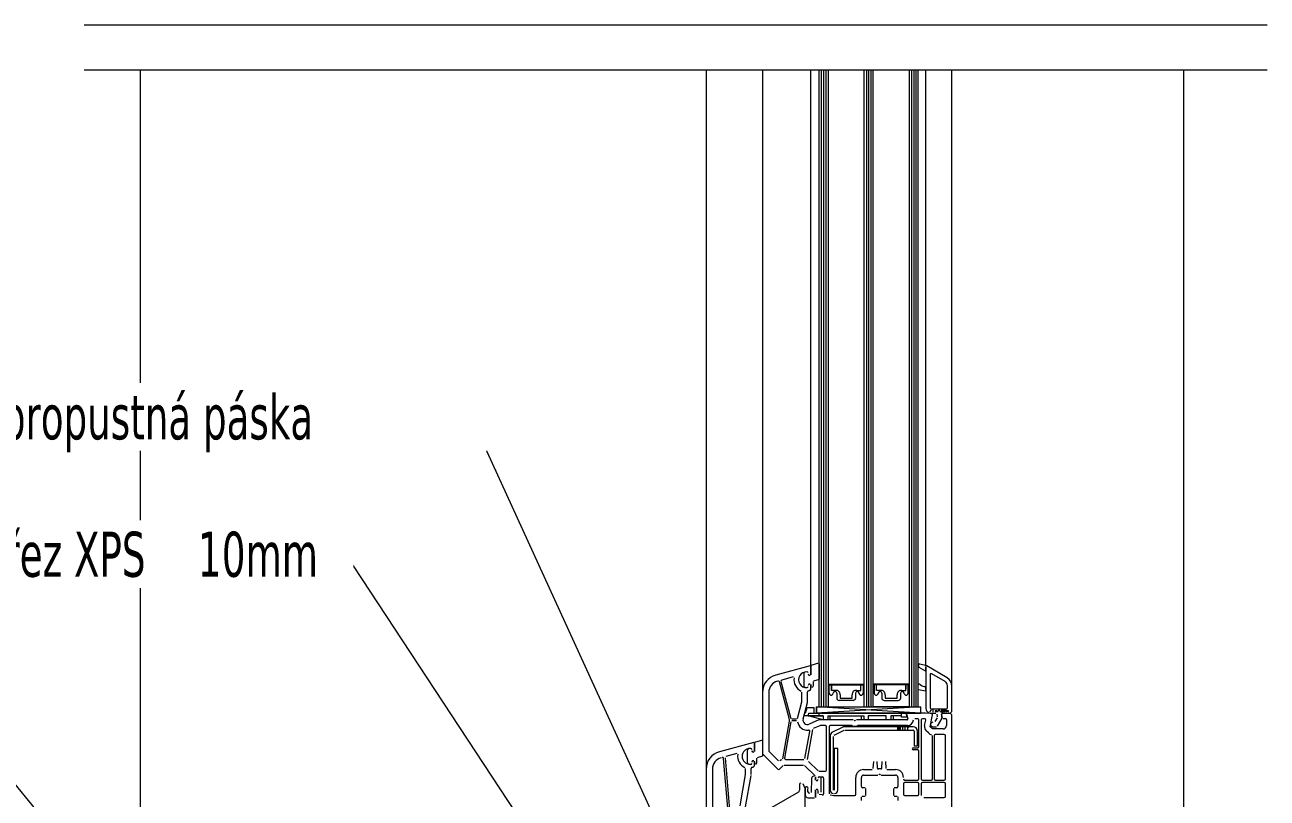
# Model space of a CAD drawing. Header units: millimetres. Extents: x 3925 to 6837, y 3411 to 5969.
# Drawn here: x 5764 to 6315, y 5625 to 5969 of the extents above; entities that cross this region are included whole.
import ezdxf

# ---------------------------------------------------------------- set-up
doc = ezdxf.new("R2010")
doc.units = ezdxf.units.MM
for name, color, linetype, lineweight in [('A-DETL', 90, 'Continuous', 18), ('A-DETL-THIN', 151, 'Continuous', 18), ('G-ANNO-TEXT', 231, 'Continuous', 9)]:
    doc.layers.add(name, color=color, linetype=linetype, lineweight=lineweight)
doc.styles.add('Tahoma', font='tahoma.ttf', dxfattribs={"width": 0.7, "height": 20})
doc.styles.add('Tahoma_B_1', font='tahomabd.ttf', dxfattribs={"width": 0.7, "height": 20})

msp = doc.modelspace()

# ---------------------------------------------------------------- linework, layer by layer
at = {"layer": 'A-DETL'}
for p, q in [((5790.24, 5968.77), (6315.24, 5968.77)), ((5790.24, 5948.77), (6315.24, 5948.77)), ((5815.24, 5607.11), (5815.24, 5948.77)), ((6066.24, 5948.77), (6066.24, 5638.31)), ((6091.24, 5948.77), (6091.24, 5672.31)), ((6112.74, 5683.82), (6112.74, 5948.77)), ((6116.38, 5666.01), (6116.38, 5948.77)), ((6117.38, 5948.77), (6117.38, 5666.01)), ((6118.38, 5948.77), (6118.38, 5666.01)), ((6119.38, 5948.77), (6119.38, 5666.01)), ((6120.38, 5948.77), (6120.38, 5666.01)), ((6136.38, 5666.01), (6136.38, 5948.77)), ((6137.38, 5948.77), (6137.38, 5666.01)), ((6138.38, 5948.77), (6138.38, 5666.01)), ((6139.38, 5948.77), (6139.38, 5666.01)), ((6140.38, 5666.01), (6140.38, 5948.77)), ((6156.38, 5948.77), (6156.38, 5666.01)), ((6157.38, 5948.77), (6157.38, 5666.01)), ((6158.38, 5948.77), (6158.38, 5666.01)), ((6159.38, 5948.77), (6159.38, 5665.89)), ((6160.38, 5665.95), (6160.38, 5948.77)), ((6163.74, 5684.21), (6163.74, 5948.77)), ((6175.24, 5675.32), (6175.24, 5948.77)), ((6116.14, 5685.28), (6112.75, 5684.26)), ((6116.52, 5678.23), (6116.52, 5684.99)), ((6164.15, 5684.1), (6161.14, 5684.91)), ((6112.36, 5684.11), (6097.17, 5680.04)), ((6104.94, 5679.22), (6099.83, 5677.85)), ((6109.55, 5680.5), (6109.55, 5675.52)), ((6112.74, 5680.17), (6112.74, 5683.82)), ((6112.75, 5684.26), (6112.75, 5680.22)), ((6160.6, 5683.6), (6163.74, 5681.82)), ((6163.74, 5681.82), (6163.74, 5683.82)), ((6163.74, 5683.82), (6163.74, 5665.63)), ((6173.26, 5678.78), (6164.15, 5684.1)), ((6165.64, 5680.16), (6165.64, 5665.52)), ((6172.3, 5677.14), (6166.39, 5680.59)), ((6103.14, 5660.9), (6098.81, 5677.06)), ((6099.48, 5677.24), (6103.88, 5660.84)), ((6112.74, 5674.12), (6112.74, 5675.77)), ((6112.75, 5675.81), (6112.75, 5674.96)), ((6113.85, 5675.36), (6113.85, 5677.21)), ((6114.09, 5677.5), (6116.52, 5678.23)), ((6120.61, 5672.46), (6120.61, 5676.01)), ((6120.61, 5676.01), (6136.16, 5676.01)), ((6120.88, 5671.96), (6120.88, 5675.75)), ((6120.88, 5675.75), (6135.88, 5675.75)), ((6121.88, 5673.25), (6121.88, 5675.75)), ((6121.88, 5675.75), (6121.88, 5673.75)), ((6134.88, 5673.25), (6134.88, 5675.75)), ((6135.88, 5675.75), (6135.88, 5671.96)), ((6136.16, 5676.01), (6136.16, 5672.46)), ((6156.16, 5676.01), (6140.61, 5676.01)), ((6140.61, 5676.01), (6140.61, 5672.46)), ((6155.88, 5675.75), (6140.88, 5675.75)), ((6140.88, 5675.75), (6140.88, 5671.96)), ((6141.88, 5673.25), (6141.88, 5675.75)), ((6154.88, 5673.25), (6154.88, 5675.75)), ((6154.88, 5675.75), (6154.88, 5673.75)), ((6155.88, 5671.96), (6155.88, 5675.75)), ((6156.16, 5672.46), (6156.16, 5676.01)), ((6160.24, 5675.41), (6160.24, 5674)), ((6160.38, 5673.72), (6163.74, 5673.13)), ((6163.74, 5673.13), (6163.74, 5674.93)), ((6173.34, 5665.52), (6173.34, 5675.32)), ((6175.24, 5663.87), (6175.24, 5675.32)), ((6091.24, 5672.31), (6091.24, 5645.53)), ((6094.04, 5672.31), (6094.04, 5646.69)), ((6106.77, 5660.84), (6108.74, 5668.18)), ((6108.74, 5668.18), (6108.74, 5672.52)), ((6109.31, 5660.64), (6111.24, 5667.85)), ((6111.24, 5667.85), (6111.24, 5672.62)), ((6123.7, 5673.25), (6121.88, 5673.25)), ((6124.27, 5672.05), (6124.27, 5669.61)), ((6131.52, 5668.8), (6125.24, 5668.8)), ((6125.67, 5671.28), (6125.67, 5669.8)), ((6125.67, 5669.8), (6131.09, 5669.8)), ((6131.09, 5669.8), (6131.09, 5671.28)), ((6132.49, 5672.05), (6132.49, 5669.61)), ((6133.07, 5673.25), (6134.88, 5673.25)), ((6143.7, 5673.25), (6141.88, 5673.25)), ((6144.27, 5672.05), (6144.27, 5669.61)), ((6145.24, 5668.8), (6151.52, 5668.8)), ((6145.67, 5671.28), (6145.67, 5669.8)), ((6145.67, 5669.8), (6151.09, 5669.8)), ((6151.09, 5669.8), (6151.09, 5671.28)), ((6152.49, 5672.05), (6152.49, 5669.61)), ((6153.07, 5673.25), (6154.88, 5673.25)), ((6109.75, 5661.92), (6110.09, 5663.12)), ((6110.38, 5663.12), (6111.06, 5665.68)), ((6111.06, 5665.68), (6114.11, 5665.68)), ((6111.61, 5661.92), (6111.89, 5663.12)), ((6111.89, 5663.12), (6154.85, 5663.12)), ((6114.11, 5665.68), (6114.11, 5663.12)), ((6161.35, 5663.12), (6115.19, 5666.01)), ((6115.19, 5666.01), (6115.19, 5663.12)), ((6115.19, 5663.12), (6115.19, 5666.01)), ((6115.19, 5666.01), (6161.35, 5666.01)), ((6161.35, 5666.01), (6115.19, 5663.12)), ((6115.19, 5663.12), (6161.35, 5663.12)), ((6161.35, 5663.12), (6115.19, 5663.12)), ((6116.21, 5663.12), (6116.21, 5661.92)), ((6120.38, 5666.01), (6136.38, 5666.01)), ((6156.38, 5666.01), (6140.38, 5666.01)), ((6152.91, 5661.42), (6152.91, 5663.12)), ((6154.85, 5663.12), (6155.3, 5661.42)), ((6155.25, 5662.74), (6155.78, 5660.75)), ((6163.45, 5663.12), (6155.54, 5663.12)), ((6161.35, 5666.01), (6161.35, 5663.12)), ((6166.27, 5662.94), (6163.65, 5663.11)), ((6165.47, 5663.78), (6166.26, 5664.56)), ((6165.67, 5657.12), (6166.73, 5662.34)), ((6166.14, 5663.12), (6168.15, 5663.12)), ((6166.15, 5665.01), (6172.84, 5665.01)), ((6167.05, 5663.58), (6167.05, 5664.76)), ((6167.85, 5664.37), (6168.25, 5663.58)), ((6167.85, 5664.37), (6168.65, 5664.37)), ((6168.25, 5663.58), (6168.65, 5664.37)), ((6168.64, 5662.71), (6168.86, 5661.47)), ((6169.01, 5663.58), (6169.63, 5664.76)), ((6169.63, 5664.76), (6170.24, 5663.58)), ((6171.45, 5664.76), (6170.65, 5664.76)), ((6170.65, 5664.76), (6170.65, 5663.58)), ((6170.65, 5663.58), (6171.45, 5663.58)), ((6170.99, 5660.92), (6170.7, 5662.53)), ((6170.75, 5662.35), (6170.94, 5661.23)), ((6171.2, 5663.12), (6174.49, 5663.12)), ((6173.99, 5663.12), (6171.21, 5662.93)), ((6171.45, 5663.58), (6171.45, 5664.76)), ((6171.85, 5664.76), (6171.85, 5663.58)), ((6171.85, 5663.58), (6172.64, 5664.76)), ((6172.64, 5664.76), (6172.64, 5663.58)), ((6173.04, 5664.37), (6173.84, 5664.37)), ((6173.44, 5663.58), (6173.04, 5664.37)), ((6173.84, 5664.37), (6173.44, 5663.58)), ((6174.49, 5663.12), (6175.24, 5663.87)), ((6175.24, 5662.37), (6174.49, 5663.12)), ((6175.24, 5607.12), (6175.24, 5662.37)), ((6100.24, 5642.85), (6103.19, 5659.6)), ((6103.86, 5659.36), (6101.01, 5643.21)), ((6106.31, 5659.77), (6104.35, 5659.77)), ((6106.29, 5660.47), (6104.36, 5660.47)), ((6111.63, 5661.92), (6109.75, 5661.92)), ((6118.21, 5660.12), (6111.61, 5661.92)), ((6111.61, 5661.92), (6118.21, 5661.92)), ((6118.21, 5661.92), (6111.61, 5661.92)), ((6116.24, 5660.12), (6112.04, 5658.29)), ((6116.66, 5657.58), (6113.81, 5656.33)), ((6131.52, 5660.12), (6116.24, 5660.12)), ((6119.24, 5657.62), (6116.86, 5657.62)), ((6118.21, 5661.92), (6118.21, 5660.12)), ((6121.21, 5660.12), (6118.21, 5660.12)), ((6119.74, 5637.82), (6119.74, 5657.12)), ((6120.21, 5661.92), (6136.21, 5661.92)), ((6120.21, 5661.92), (6120.21, 5660.12)), ((6120.84, 5657.12), (6120.84, 5627.35)), ((6121.21, 5661.92), (6121.21, 5660.12)), ((6130.93, 5657.62), (6121.34, 5657.62)), ((6126.85, 5656.93), (6122.37, 5654.69)), ((6158.07, 5657.14), (6127.74, 5657.14)), ((6155.3, 5660.12), (6132.95, 5660.12)), ((6155.56, 5657.62), (6133.55, 5657.62)), ((6135.21, 5660.12), (6135.21, 5661.92)), ((6138.21, 5660.12), (6135.21, 5660.12)), ((6136.21, 5661.92), (6136.21, 5660.12)), ((6146.21, 5661.92), (6138.21, 5661.92)), ((6138.21, 5661.92), (6138.21, 5660.12)), ((6146.21, 5660.12), (6146.21, 5661.92)), ((6149.21, 5660.12), (6146.21, 5660.12)), ((6152.91, 5661.92), (6148.21, 5661.92)), ((6148.21, 5661.92), (6148.21, 5660.12)), ((6149.21, 5661.92), (6149.21, 5660.12)), ((6151.24, 5657.14), (6151.24, 5655.64)), ((6151.75, 5657.14), (6151.75, 5655.64)), ((6152.06, 5655.64), (6152.06, 5657.14)), ((6152.26, 5657.14), (6152.26, 5655.64)), ((6152.57, 5655.64), (6152.57, 5657.14)), ((6155.3, 5661.42), (6152.91, 5661.42)), ((6153.59, 5655.64), (6153.59, 5657.14)), ((6154.44, 5657.14), (6154.44, 5655.64)), ((6155.61, 5657.14), (6155.61, 5655.64)), ((6160.14, 5660.62), (6158.85, 5660.62)), ((6160.64, 5648.32), (6160.64, 5660.12)), ((6161.74, 5660.12), (6161.74, 5633.92)), ((6163.22, 5660.62), (6162.24, 5660.62)), ((6163.22, 5657.62), (6163.71, 5660.02)), ((6166.67, 5656.12), (6165.67, 5657.12)), ((6166.89, 5657.12), (6168.51, 5657.12)), ((6168.8, 5661.13), (6167.78, 5659.37)), ((6168.94, 5657.37), (6170.99, 5660.92)), ((6171.44, 5660.82), (6172.44, 5660.82)), ((6172.94, 5660.32), (6172.94, 5657.62)), ((6110.12, 5643.03), (6112.25, 5655.06)), ((6113.52, 5655.96), (6111.15, 5642.5)), ((6121.27, 5652.91), (6121.27, 5628.99)), ((6122.77, 5628.88), (6122.77, 5652.78)), ((6123.04, 5653.35), (6127.52, 5655.59)), ((6127.74, 5655.64), (6158.07, 5655.64)), ((6158.57, 5655.14), (6158.57, 5648.64)), ((6160.07, 5648.64), (6160.07, 5655.14)), ((6164.9, 5654.35), (6163.9, 5655.35)), ((6171.44, 5656.12), (6166.67, 5656.12)), ((6166.74, 5633.92), (6166.74, 5653.15)), ((6167.44, 5653.12), (6167.44, 5633.92)), ((6171.94, 5653.62), (6167.94, 5653.62)), ((6172.44, 5633.92), (6172.44, 5653.12)), ((6087.36, 5650.11), (6072.17, 5646.04)), ((6084.5, 5646.4), (6084.5, 5641.42)), ((6091.24, 5651.22), (6087.7, 5650.16)), ((6087.7, 5650.16), (6087.7, 5646.12)), ((6087.74, 5646.17), (6087.74, 5649.82)), ((6091.47, 5644.13), (6091.47, 5650.89)), ((6094.33, 5645.99), (6098.32, 5642)), ((6124.69, 5647.5), (6123.11, 5647.5)), ((6123.11, 5647.5), (6123.11, 5628.9)), ((6124.69, 5628.99), (6124.69, 5647.5)), ((6158.14, 5647.82), (6160.14, 5647.82)), ((6160.14, 5646.82), (6158.14, 5646.82)), ((6158.57, 5648.64), (6160.07, 5648.64)), ((6160.64, 5633.92), (6160.64, 5646.32)), ((6076.21, 5617.59), (6073.99, 5643.02)), ((6074.66, 5643.38), (6076.84, 5618.44)), ((6079.94, 5645.22), (6075.03, 5643.91)), ((6087.7, 5641.71), (6087.7, 5640.86)), ((6087.74, 5640.12), (6087.74, 5641.77)), ((6088.8, 5641.26), (6088.8, 5643.1)), ((6089.04, 5643.4), (6091.47, 5644.13)), ((6091.53, 5644.83), (6098.09, 5638.27)), ((6101.51, 5642.62), (6109.63, 5642.62)), ((6111.65, 5641.74), (6115.93, 5637.47)), ((6140.45, 5638.59), (6140.61, 5641.65)), ((6142.04, 5641.65), (6142.19, 5638.85)), ((6144.29, 5638.85), (6144.43, 5641.65)), ((6145.86, 5641.65), (6146.02, 5638.59)), ((6066.24, 5638.31), (6066.24, 5566.62)), ((6069.04, 5638.31), (6069.04, 5613.99)), ((6081.29, 5622.02), (6083.74, 5635.9)), ((6083.74, 5635.9), (6083.74, 5638.52)), ((6083.75, 5621.59), (6086.19, 5635.42)), ((6086.24, 5635.94), (6086.24, 5638.62)), ((6098.8, 5638.27), (6100.51, 5639.97)), ((6100.86, 5640.12), (6109.53, 5640.12)), ((6109.89, 5639.97), (6114.59, 5635.27)), ((6114.72, 5633.45), (6114.72, 5634.91)), ((6114.74, 5634.91), (6114.74, 5633.47)), ((6116.28, 5637.32), (6119.24, 5637.32)), ((6116.44, 5634.82), (6117.84, 5634.82)), ((6136.14, 5638.12), (6139.95, 5638.12)), ((6136.14, 5635.62), (6142.52, 5635.62)), ((6143.95, 5635.62), (6150.34, 5635.62)), ((6146.52, 5638.12), (6150.34, 5638.12)), ((6107.74, 5631.62), (6107.74, 5628.92)), ((6110.23, 5629.64), (6109.36, 5631.81)), ((6110.23, 5629.89), (6110.23, 5626.8)), ((6110.24, 5610.12), (6110.24, 5629.52)), ((6111.43, 5628.28), (6111.35, 5629.25)), ((6113.05, 5634.13), (6112.91, 5627.92)), ((6117.34, 5628.02), (6117.34, 5634.46)), ((6118.34, 5634.32), (6118.34, 5627.33)), ((6132.64, 5627.12), (6132.64, 5634.62)), ((6135.14, 5630.52), (6135.14, 5634.62)), ((6136.84, 5630.02), (6135.64, 5630.02)), ((6137.14, 5626.62), (6137.14, 5629.72)), ((6149.34, 5629.72), (6149.34, 5626.62)), ((6150.84, 5630.02), (6149.64, 5630.02)), ((6151.34, 5634.62), (6151.34, 5630.52)), ((6153.84, 5631.82), (6153.84, 5627.12)), ((6154.34, 5633.42), (6160.14, 5633.42)), ((6160.14, 5632.32), (6154.34, 5632.32)), ((6160.64, 5627.12), (6160.64, 5631.82)), ((6161.74, 5631.82), (6161.74, 5626.65)), ((6162.24, 5633.42), (6166.24, 5633.42)), ((6171.94, 5632.32), (6162.24, 5632.32)), ((6167.94, 5633.42), (6171.94, 5633.42)), ((6172.44, 5626.22), (6172.44, 5631.82)), ((6107.24, 5628.05), (6088.53, 5617.25)), ((6111.43, 5625.6), (6114.42, 5625.6)), ((6114.72, 5625.9), (6114.72, 5629.04)), ((6114.74, 5629.07), (6114.74, 5625.68)), ((6115.94, 5627.53), (6115.94, 5628.72)), ((6117.77, 5626.84), (6116.37, 5627.03)), ((6121.27, 5626.85), (6122.91, 5626.62)), ((6122.91, 5626.62), (6132.14, 5626.62)), ((6135.14, 5624.42), (6135.14, 5626.02)), ((6135.44, 5626.32), (6136.84, 5626.32)), ((6149.64, 5626.32), (6151.04, 5626.32)), ((6151.34, 5626.02), (6151.34, 5624.42)), ((6154.34, 5626.62), (6160.14, 5626.62)), ((6162.94, 5625.72), (6171.94, 5625.72))]:
    msp.add_line(p, q, dxfattribs=at)
msp.add_circle((6155.95, 5656.98), 0.157, dxfattribs=at)
for centre, radius, start, end in [((6160.96, 5684.22), 0.715, 75, 240.5133), ((6099.24, 5672.31), 8, 105, 180), ((6110.74, 5677.97), 5.5, 170.4408, 245.3757), ((6110.74, 5677.97), 3.5, 84.2608, 275.7392), ((6110.55, 5680.5), 1, 94.5886, 180), ((6111.05, 5681.01), 0.5, 0, 90), ((6112.14, 5680.52), 0.6, 180, 300), ((6112.15, 5680.56), 0.6, 180, 300), ((6166.14, 5680.16), 0.5, 59.6895, 180), ((6099.24, 5672.31), 5.2, 105, 180), ((6098.32, 5676.93), 0.5, 15, 105), ((6099.96, 5677.37), 0.5, 105, 195), ((6110.55, 5675.52), 1, 180, 265.4114), ((6111.05, 5675.01), 0.5, 270, 0), ((6112.14, 5675.42), 0.6, 60, 180), ((6112.15, 5675.46), 0.6, 60, 180), ((6111.74, 5674.12), 1, 270, 0), ((6113.15, 5675.36), 0.7, 270, 0), ((6160.84, 5675.41), 0.6, 47.1429, 180), ((6163.6, 5678.38), 3.45, 227.1429, 272.3599), ((6171.24, 5675.32), 2.1, 0, 59.6895), ((6171.24, 5675.32), 4, 0, 59.6895), ((6111.74, 5672.62), 0.5, 90, 180), ((6121.75, 5672.01), 0.872, 183.6636, 356.3364), ((6123.45, 5671.94), 0.83, 8.084, 178.5752), ((6123.96, 5671.53), 1.73, 351.4303, 98.7575), ((6125.24, 5669.78), 0.986, 190.25, 270), ((6132.8, 5671.53), 1.73, 81.2425, 188.5697), ((6131.52, 5669.78), 0.986, 270, 349.75), ((6133.31, 5671.94), 0.83, 1.4248, 171.916), ((6135.01, 5672.01), 0.872, 183.6636, 356.3364), ((6141.75, 5672.01), 0.872, 183.6636, 356.3364), ((6143.45, 5671.94), 0.83, 8.084, 178.5752), ((6143.96, 5671.53), 1.73, 351.4303, 98.7575), ((6145.24, 5669.78), 0.986, 190.25, 270), ((6152.8, 5671.53), 1.73, 81.2425, 188.5697), ((6151.52, 5669.78), 0.986, 270, 349.75), ((6153.31, 5671.94), 0.83, 1.4248, 171.916), ((6155.01, 5672.01), 0.872, 183.6636, 356.3364), ((6166.14, 5665.52), 2.4, 177.4694, 270), ((6166.14, 5665.52), 0.5, 180, 270), ((6166.24, 5662.44), 0.5, 348.5, 86.2), ((6171.2, 5662.62), 0.5, 90, 190), ((6171.24, 5662.44), 0.5, 93.8, 190), ((6172.84, 5665.52), 0.5, 270, 0), ((6100.24, 5660.12), 3, 350, 15), ((6111.24, 5660.12), 4.5, 189.7878, 275.901), ((6111.24, 5660.12), 2, 165, 293.5782), ((6119.24, 5657.12), 0.5, 0, 90), ((6121.34, 5657.12), 0.5, 90, 180), ((6127.74, 5655.14), 2, 90, 116.5651), ((6132.24, 5660.32), 3, 244.1581, 295.8419), ((6132.24, 5660.32), 0.5, 224.427, 315.573), ((6155.3, 5660.62), 0.5, 270, 15), ((6155.56, 5660.42), 2.8, 270, 354.7841), ((6158.07, 5655.14), 2, 0, 90), ((6160.14, 5660.12), 0.5, 0, 90), ((6162.24, 5660.12), 0.5, 90, 180), ((6165.67, 5657.12), 2.5, 168.5, 225), ((6163.22, 5660.12), 0.5, 348.5, 90), ((6166.89, 5658.12), 1, 90, 270), ((6171.44, 5657.62), 1.5, 270, 0), ((6172.44, 5660.32), 0.5, 0, 90), ((6111.75, 5655.15), 0.5, 350, 95.901), ((6123.27, 5652.91), 2, 116.5651, 180), ((6158.07, 5655.14), 0.5, 0, 90), ((6166.67, 5656.12), 2.5, 225, 261.8011), ((6167.94, 5653.12), 0.5, 90, 180), ((6171.94, 5653.12), 0.5, 0, 90), ((6074.24, 5638.31), 8, 105, 180), ((6085.74, 5643.97), 3.5, 90, 270), ((6085.5, 5646.4), 1, 94.5886, 180), ((6086, 5646.91), 0.5, 0, 90), ((6086.04, 5646.97), 0.5, 0, 90), ((6087.1, 5646.46), 0.6, 180, 300), ((6087.14, 5646.52), 0.6, 180, 300), ((6095.04, 5646.69), 1, 180, 225), ((6158.14, 5647.32), 0.5, 90, 180), ((6158.14, 5647.32), 0.5, 180, 270), ((6160.14, 5648.32), 0.5, 270, 0), ((6160.14, 5646.32), 0.5, 0, 90), ((6074.24, 5638.31), 5.2, 105, 180), ((6073.49, 5642.98), 0.5, 5, 105), ((6085.74, 5643.97), 5.5, 170.4408, 245.3757), ((6085.5, 5641.42), 1, 180, 265.4114), ((6086, 5640.91), 0.5, 270, 0), ((6086.04, 5640.97), 0.5, 270, 0), ((6087.1, 5641.36), 0.6, 60, 180), ((6087.14, 5641.42), 0.6, 60, 180), ((6088.1, 5641.26), 0.7, 270, 0), ((6092.24, 5645.53), 1, 180, 225), ((6100.86, 5639.62), 3, 108.5301, 128.6717), ((6101.51, 5643.12), 0.5, 170, 270), ((6086.74, 5638.62), 0.5, 90, 180), ((6086.74, 5640.12), 1, 270, 0), ((6098.45, 5638.62), 0.5, 225, 315), ((6114.05, 5634.11), 1, 90, 178.7551), ((6116.42, 5634.24), 0.5, 90, 180), ((6116.44, 5634.32), 0.5, 90, 180), ((6117.84, 5634.32), 0.5, 0, 90), ((6119.24, 5637.82), 0.5, 270, 0), ((6136.14, 5634.62), 3.5, 90, 180), ((6136.14, 5634.62), 1, 90, 180), ((6142.69, 5638.88), 0.5, 183, 278.5419), ((6143.24, 5635.22), 3.2, 81.4581, 98.5419), ((6143.24, 5635.42), 0.5, 44.427, 135.573), ((6143.79, 5638.88), 0.5, 261.4581, 357), ((6150.34, 5634.62), 3.5, 360, 90), ((6150.34, 5634.62), 1, 0, 90), ((6108.24, 5631.62), 0.5, 90, 180), ((6110.86, 5629.79), 0.639, 326.4969, 171.0884), ((6115.32, 5633.79), 0.6, 240, 0), ((6115.32, 5628.69), 0.6, 360, 120), ((6115.34, 5633.82), 0.6, 240, 0), ((6115.34, 5628.72), 0.6, 0, 120), ((6135.64, 5630.52), 0.5, 180, 270), ((6150.84, 5630.52), 0.5, 270, 0), ((6154.34, 5633.92), 0.5, 180, 270), ((6154.34, 5631.82), 0.5, 90, 180), ((6160.14, 5633.92), 0.5, 270, 0), ((6160.14, 5631.82), 0.5, 0, 90), ((6162.24, 5633.92), 0.5, 180, 270), ((6162.24, 5631.82), 0.5, 90, 180), ((6166.24, 5633.92), 0.5, 270, 0), ((6167.94, 5633.92), 0.5, 180, 270), ((6171.94, 5633.92), 0.5, 270, 0), ((6171.94, 5631.82), 0.5, 0, 90), ((6106.74, 5628.92), 1, 300, 0), ((6111.43, 5626.8), 1.2, 180, 270), ((6112.23, 5628.35), 0.8, 185.0405, 264.9888), ((6117.84, 5627.33), 0.5, 262.0176, 0), ((6122.77, 5628.99), 1.5, 180, 270), ((6123.19, 5628.99), 1.5, 270, 0), ((6132.14, 5627.12), 0.5, 270, 0), ((6154.34, 5627.12), 0.5, 180, 270), ((6160.14, 5627.12), 0.5, 270, 0), ((6171.94, 5626.22), 0.5, 270, 0)]:
    msp.add_arc(centre, radius, start, end, dxfattribs=at)
at = {"layer": 'A-DETL-THIN'}
msp.add_line((6278.24, 5562.3), (6278.24, 5948.77), dxfattribs=at)
at = {"layer": 'G-ANNO-TEXT', "color": 10}
for p, q in [((5962.03, 5794.73), (5948.48, 5794.73)), ((6074.14, 5549.23), (5962.03, 5794.73)), ((5906.3, 5733.71), (5900.31, 5733.71)), ((6037.53, 5534.29), (5906.3, 5733.71)), ((5798.69, 5583.84), (5714.81, 5686.35))]:
    msp.add_line(p, q, dxfattribs=at)

# ---------------------------------------------------------------- next in the draw order: texts
at = {"layer": 'G-ANNO-TEXT', "color": 1, "char_height": 20, "attachment_point": 1, "style": 'Tahoma_B_1', "bg_fill": 3, "box_fill_scale": 1.25, "bg_fill_color": 256, "bg_fill_true_color": 13158600, "bg_fill_transparency": 0}
for s, insert, width in [('Okenní paropropustná páska', (5652.71, 5804.73), 352.4218), ('řířez XPS', (5743.44, 5743.71), 110.5527)]:
    msp.add_mtext(s, dxfattribs=dict(at, insert=insert, width=width))

# ---------------------------------------------------------------- next in the draw order: texts
at = {"layer": 'G-ANNO-TEXT', "color": 1, "insert": (5834.65, 5743.71), "char_height": 20, "width": 7.2954, "attachment_point": 1, "style": 'Tahoma', "bg_fill": 3, "box_fill_scale": 1.25, "bg_fill_color": 256, "bg_fill_true_color": 13158600, "bg_fill_transparency": 0}
msp.add_mtext('\\fTahoma|b0|i0|c238|p34|;\\W.7; ', dxfattribs=at)

# ---------------------------------------------------------------- next in the draw order: texts
at = {"layer": 'G-ANNO-TEXT', "color": 1, "insert": (5840.67, 5743.71), "char_height": 20, "width": 12.9072, "attachment_point": 1, "style": 'Tahoma', "bg_fill": 3, "box_fill_scale": 1.25, "bg_fill_color": 256, "bg_fill_true_color": 13158600, "bg_fill_transparency": 0}
msp.add_mtext('\\fTahoma|b0|i0|c238|p34|;\\W.7;1', dxfattribs=at)

# ---------------------------------------------------------------- next in the draw order: texts
at = {"layer": 'G-ANNO-TEXT', "color": 1, "insert": (5851.32, 5743.71), "char_height": 20, "width": 53.3122, "attachment_point": 1, "style": 'Tahoma', "bg_fill": 3, "box_fill_scale": 1.25, "bg_fill_color": 256, "bg_fill_true_color": 13158600, "bg_fill_transparency": 0}
msp.add_mtext('0mm', dxfattribs=at)

doc.saveas('drawing.dxf')
